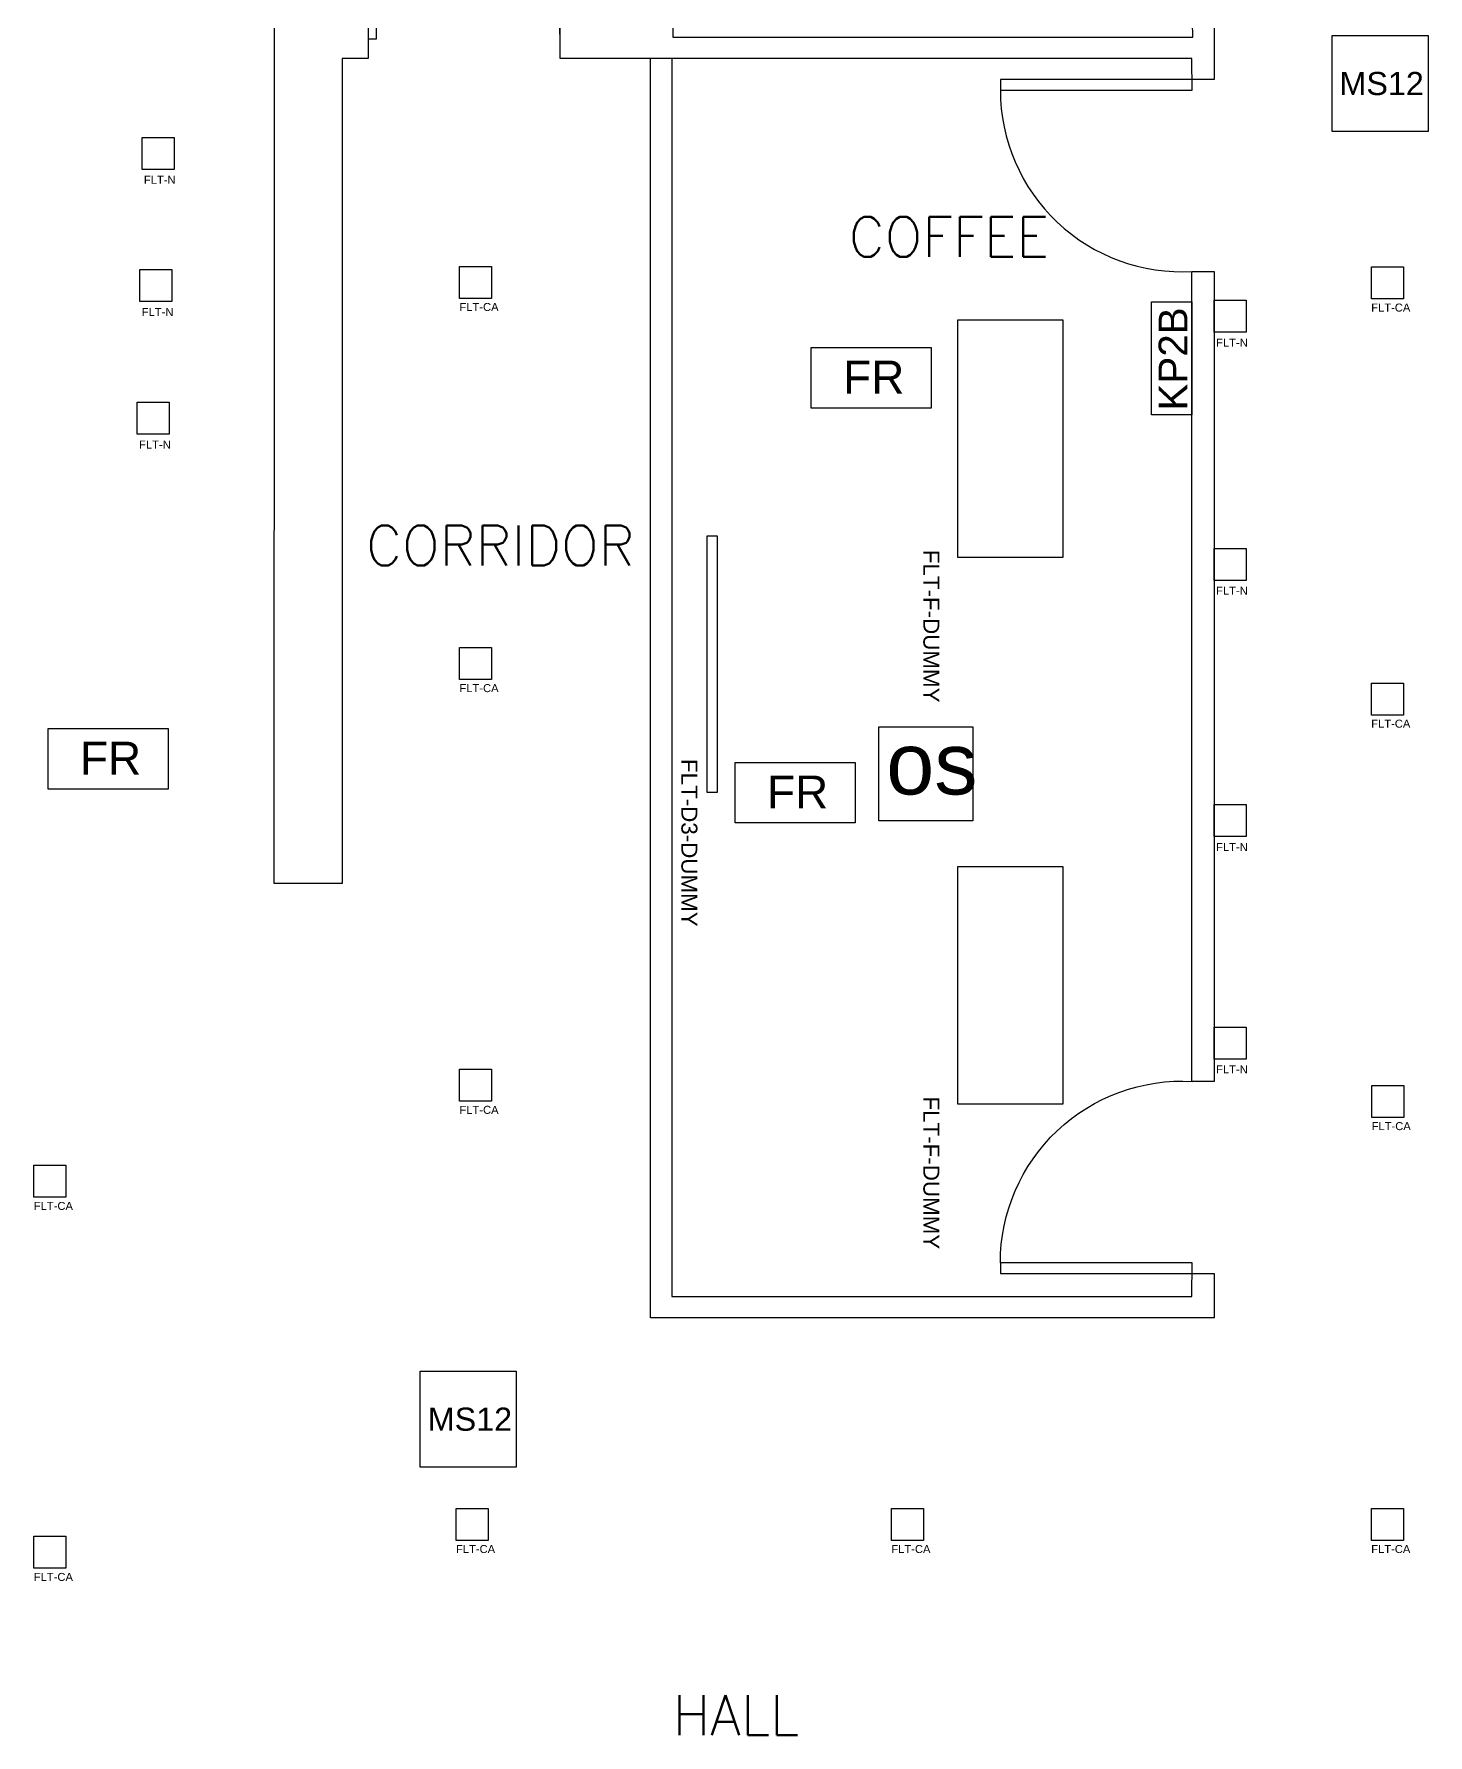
# Model space of a CAD drawing. Header units: feet. Extents: x 0 to 2574, y 0 to 1989.
# Drawn here: x 1821.7 to 2083.1, y 345.6 to 664.4 of the extents above; entities that cross this region are included whole.
import ezdxf
from ezdxf.enums import TextEntityAlignment as Align

# ---------------------------------------------------------------- set-up
doc = ezdxf.new("R2010")
doc.units = ezdxf.units.FT
doc.header["$MEASUREMENT"] = 0
doc.layers.get('0').update_dxf_attribs({"color": 255})
doc.layers.add('FLT-FIXTURE', color=90, linetype='Continuous')
doc.layers.add('FLT-PERIPHERALS', color=140, linetype='Continuous')
doc.styles.add('SET200', font='romans.shx', dxfattribs={"height": 200})
doc.styles.get("Standard").update_dxf_attribs({"font": 'arial.ttf'})

# ---------------------------------------------------------------- blocks, each defined once
blk = doc.blocks.new('FLT-F-DUMMY')
at = {"layer": 'FLT-FIXTURE'}
blk.add_lwpolyline([(0, 19.78), (44.39, 19.78), (44.39, 0), (0, 0)], close=True, dxfattribs=at)
blk.add_attdef('FLT-F-DUMMY', (1.37, -6.41), '', height=3, dxfattribs=at)
blk = doc.blocks.new('FLT-CA')
at = {"layer": 'FLT-FIXTURE'}
blk.add_lwpolyline([(0, 6), (6, 6), (6, 0), (0, 0)], close=True, dxfattribs=at)
blk.add_attdef('FLT-CA', (-0.03, -2.37), '', height=1.5, dxfattribs=at)
blk = doc.blocks.new('FLT-FR')
at = {"layer": 'FLT-FIXTURE'}
blk.add_lwpolyline([(0, 11.34), (22.51, 11.34), (22.51, 0), (0, 0)], close=True, dxfattribs=at)
at = {"layer": 'FLT-FIXTURE', "insert": (5.99, 8.89), "char_height": 6.17, "attachment_point": 1}
blk.add_mtext_dynamic_manual_height_columns('FR', width=17.4623, gutter_width=1, heights=[0], dxfattribs=at)
blk = doc.blocks.new('FLT-D3-DUMMY')
at = {"layer": 'FLT-FIXTURE'}
blk.add_lwpolyline([(0, 0), (0, 2), (48, 2), (48, 0)], close=True, dxfattribs=at)
blk.add_attdef('FLT-D3-DUMMY', (6.22, -4.79), '', height=3, dxfattribs=at)
blk = doc.blocks.new('FLT-N')
at = {"layer": 'FLT-FIXTURE'}
blk.add_lwpolyline([(0, 6), (5.99, 6), (5.99, 0), (0, 0)], close=True, dxfattribs=at)
blk.add_attdef('FLT-N', (0.34, -2.69), '', height=1.5, dxfattribs=at)
blk = doc.blocks.new('FLT-MS12')
at = {"layer": 'FLT-PERIPHERALS'}
blk.add_lwpolyline([(0, 18), (18, 18), (18, 0), (0, 0)], close=True, dxfattribs=at)
at = {"layer": 'FLT-PERIPHERALS', "insert": (1.4, 11.18), "char_height": 4.333, "attachment_point": 1}
blk.add_mtext_dynamic_manual_height_columns('MS12', width=17.9976, gutter_width=1, heights=[0], dxfattribs=at)
blk = doc.blocks.new('FLT-KP2D')
at = {"layer": 'FLT-PERIPHERALS'}
blk.add_lwpolyline([(0, 7.56), (21.17, 7.56), (21.17, 0), (0, 0)], close=True, dxfattribs=at)
at = {"layer": 'FLT-PERIPHERALS', "insert": (0.81, 6.25), "char_height": 5.415, "attachment_point": 1}
blk.add_mtext_dynamic_manual_height_columns('KP2B', width=21.1686, gutter_width=1, heights=[0], dxfattribs=at)
blk = doc.blocks.new('AN')
at = {"style": 'SET200'}
blk.add_attdef('AREA', text='', height=7.49, dxfattribs=at).set_placement((17.79, -9.96), align=Align.CENTER)
blk = doc.blocks.new('FLT- OS')
at = {"layer": 'FLT-PERIPHERALS'}
blk.add_lwpolyline([(0, 17.6), (17.6, 17.6), (17.6, 0), (0, 0)], close=True, dxfattribs=at)
at = {"layer": 'FLT-PERIPHERALS', "insert": (1.38, 16.52), "char_height": 11.596, "attachment_point": 1}
blk.add_mtext_dynamic_manual_height_columns('os', width=5.9177, gutter_width=1, heights=[0], dxfattribs=at)

msp = doc.modelspace()

# ---------------------------------------------------------------- linework, layer by layer
for points in [[(1885.8, 699.41), (1884.3, 699.41), (1884.3, 659.79), (1879.43, 659.79), (1879.43, 505.14), (1866.69, 505.14), (1866.68, 517.28), (1867.02, 1058.35), (2042.99, 1058.35), (2042.99, 975.63), (2038.99, 975.63), (2038.99, 1054.35), (1871.26, 1054.35), (1871.26, 946.66), (1941.43, 946.66), (1941.43, 802.11), (2038.99, 802.11), (2038.99, 905.36), (2002.99, 905.36)], [(2002.87, 653.88), (2038.87, 653.88), (2038.8, 659.79), (1920.3, 659.79), (1920.3, 667.04), (1934.18, 667.04), (1934.18, 939.41), (1879.43, 939.41), (1879.43, 751.04), (1884.3, 751.04), (1884.3, 740.04), (1879.43, 740.04), (1879.43, 667.04), (1884.3, 667.04)], [(2002.87, 434.06), (2002.87, 432.06), (2042.99, 432.06), (2042.99, 423.73), (1937.27, 423.73), (1937.27, 659.79)]]:
    msp.add_lwpolyline(points)
for points in [[(2038.99, 939.36, 0.431046), (2002.99, 905.36), (2002.99, 903.36), (2042.99, 903.08), (2042.99, 703.56), (2038.99, 703.56), (2038.99, 798.11), (1941.43, 798.11), (1941.43, 663.79), (2038.99, 663.79), (2038.87, 669.56), (2002.87, 669.56, -0.431046), (2038.87, 703.56)], [(1920.3, 663.41, 0.401442), (1885.8, 699.41), (1885.8, 663.41), (1884.3, 663.41)], [(2002.87, 669.56), (2002.87, 667.56), (2042.99, 667.56), (2042.99, 655.88), (2002.87, 655.88), (2002.87, 653.88, 0.431046), (2038.87, 619.88)], [(1941.27, 659.79), (1941.27, 427.73), (2038.8, 427.73), (2038.87, 434.06), (2002.87, 434.06, -0.431046), (2038.87, 468.06)]]:
    msp.add_lwpolyline(points, format="xyb")
msp.add_lwpolyline([(2038.8, 619.87), (2042.99, 619.87), (2042.99, 468.05), (2038.8, 468.05)], close=True)

# ---------------------------------------------------------------- block references
for p, values in [((1975.4, 632.59), {'AREA': 'COFFEE'}), ((1891.32, 574.72), {'AREA': 'CORRIDOR'}), ((1935.48, 355.51), {'AREA': 'HALL'})]:
    msp.add_blockref('AN', p).add_auto_attribs(values)
at = {"layer": 'FLT-FIXTURE'}
for name, p, values in [('FLT-N', (1841.92, 639), {'FLT-N': 'FLT-N'}), ('FLT-N', (1841.52, 614.23), {'FLT-N': 'FLT-N'}), ('FLT-CA', (1901.47, 614.84), {'FLT-CA': 'FLT-CA'}), ('FLT-CA', (2072.45, 614.73), {'FLT-CA': 'FLT-CA'}), ('FLT-N', (2042.99, 608.48), {'FLT-N': 'FLT-N'}), ('FLT-N', (1841.02, 589.38), {'FLT-N': 'FLT-N'}), ('FLT-N', (2042.99, 561.98), {'FLT-N': 'FLT-N'}), ('FLT-CA', (1901.47, 543.4), {'FLT-CA': 'FLT-CA'}), ('FLT-CA', (2072.45, 536.74), {'FLT-CA': 'FLT-CA'}), ('FLT-N', (2042.99, 513.94), {'FLT-N': 'FLT-N'}), ('FLT-N', (2042.99, 472.26), {'FLT-N': 'FLT-N'}), ('FLT-CA', (1901.47, 464.35), {'FLT-CA': 'FLT-CA'}), ('FLT-CA', (2072.53, 461.3), {'FLT-CA': 'FLT-CA'}), ('FLT-CA', (1821.65, 446.34), {'FLT-CA': 'FLT-CA'}), ('FLT-CA', (1900.82, 382.03), {'FLT-CA': 'FLT-CA'}), ('FLT-CA', (1982.46, 382.03), {'FLT-CA': 'FLT-CA'}), ('FLT-CA', (2072.45, 382.03), {'FLT-CA': 'FLT-CA'}), ('FLT-CA', (1821.65, 376.8), {'FLT-CA': 'FLT-CA'})]:
    msp.add_blockref(name, p, dxfattribs=at).add_auto_attribs(values)
ref = msp.add_blockref('FLT-F-DUMMY', (1994.84, 566.33), dxfattribs=dict(at, xscale=-1, rotation=270))
ref.add_attrib('FLT-F-DUMMY', 'FLT-F-DUMMY', (1988.43, 567.71), dxfattribs={"height": 3, "rotation": 270})
for p in [(1967.39, 594.28), (1824.28, 522.85), (1953.12, 516.5)]:
    msp.add_blockref('FLT-FR', p, dxfattribs=at)
ref = msp.add_blockref('FLT-D3-DUMMY', (1947.83, 522.29), dxfattribs=dict(at, xscale=-1, rotation=270))
ref.add_attrib('FLT-D3-DUMMY', 'FLT-D3-DUMMY', (1943.05, 528.5), dxfattribs={"height": 3, "rotation": 270})
ref = msp.add_blockref('FLT-F-DUMMY', (1994.84, 463.87), dxfattribs=dict(at, xscale=-1, rotation=270))
ref.add_attrib('FLT-F-DUMMY', 'FLT-F-DUMMY', (1988.43, 465.24), dxfattribs={"height": 3, "rotation": 270})
at = {"layer": 'FLT-PERIPHERALS'}
for name, p in [('FLT-MS12', (2065.07, 646.1)), ('FLT- OS', (1980.09, 516.93)), ('FLT-MS12', (1894.1, 395.74))]:
    msp.add_blockref(name, p, dxfattribs=at)
at = {"layer": 'FLT-PERIPHERALS', "rotation": 90}
msp.add_blockref('FLT-KP2D', (2038.8, 593), dxfattribs=at)

doc.saveas('drawing.dxf')
